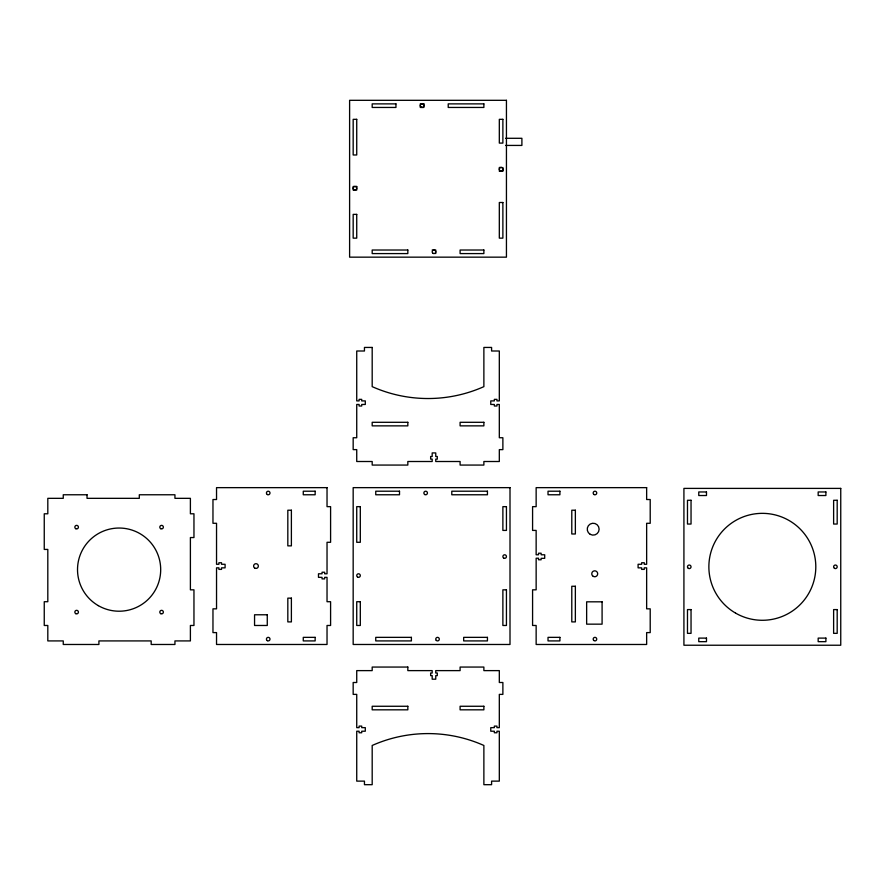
<?xml version="1.0" encoding="UTF-8"?>
<svg xmlns="http://www.w3.org/2000/svg" width="885" height="885" viewBox="0 0 885 885"><rect width="100%" height="100%" fill="white"/><g stroke="black" fill="none" stroke-linecap="round" stroke-linejoin="round"><path stroke-width="1.33" d="M505.601 138.292L521.896 138.292L521.896 145.428L505.601 145.428M501.695 167.453L499.317 167.453L499.317 169.82M499.317 170.893L502.879 170.893M499.317 171.015L502.879 171.015L502.879 167.453M432.179 250.024L435.752 250.024L435.752 253.586M506.441 100.315L349.608 100.315L349.608 257.159L506.441 257.159L506.441 100.315M395.949 103.877L372.187 103.877L372.187 107.45L395.949 107.45L395.949 103.877M423.871 103.877L420.298 103.877L420.298 107.45L423.871 107.45L423.871 103.877M483.874 103.877L448.219 103.877L448.219 107.45L483.874 107.45L483.874 103.877M356.732 119.331L353.17 119.331L353.17 154.975L356.732 154.975L356.732 119.331M502.879 119.331L499.317 119.331L499.317 143.093L502.879 143.093L502.879 119.331M356.732 186.458L353.17 186.458L353.17 190.021L356.732 190.021L356.732 186.458M502.879 202.499L499.317 202.499L499.317 238.142L502.879 238.142L502.879 202.499M356.732 214.38L353.17 214.38L353.17 238.142L356.732 238.142L356.732 214.38M407.83 250.024L372.187 250.024L372.187 253.586L407.83 253.586L407.83 250.024M483.874 250.024L460.1 250.024L460.1 253.586L483.874 253.586L483.874 250.024M372.187 347.44L364.454 347.44L364.454 351.002L356.732 351.002L356.732 400.905L359.111 400.905L359.111 399.367L361.722 399.367L361.722 400.905L365.295 400.905L365.295 404.467L361.722 404.467L361.722 406.016L359.111 406.016L359.111 404.467L356.732 404.467L356.732 437.743L353.17 437.743L353.17 449.624L356.732 449.624L356.732 461.505L372.187 461.505L372.187 465.067L407.83 465.067L407.83 461.505L432.179 461.505L432.179 459.105L430.641 459.105L430.641 456.494L432.179 456.494L432.179 452.921L435.752 452.921L435.752 456.494L437.29 456.494L437.29 459.127L435.752 459.127L435.752 461.505L460.1 461.505L460.1 465.067L483.874 465.067L483.874 461.505L499.317 461.505L499.317 449.624L502.879 449.624L502.879 437.743L499.317 437.743L499.317 404.467L496.939 404.467L496.939 406.016L494.328 406.016L494.328 404.467L490.766 404.467L490.766 400.905L494.328 400.905L494.328 399.367L496.939 399.367L496.939 400.905L499.317 400.905L499.317 351.002L491.595 351.002L491.595 347.44L483.874 347.44L483.874 386.645A137.175 137.175 0 0 1 372.187 386.645L372.187 347.44M407.83 422.3L372.187 422.3L372.187 425.862L407.83 425.862L407.83 422.3M483.874 422.3L460.1 422.3L460.1 425.862L483.874 425.862L483.874 422.3M327.03 487.646L216.537 487.646L216.537 499.527L212.964 499.527L212.964 523.289L216.537 523.289L216.537 564.276L218.905 564.276L218.905 562.738L221.527 562.738L221.527 564.276L225.089 564.276L225.089 567.849L221.527 567.849L221.527 569.387L218.905 569.387L218.905 567.849L216.537 567.849L216.537 608.836L212.964 608.836L212.964 632.598L216.537 632.598L216.537 644.479L327.03 644.479L327.03 625.474L330.592 625.474L330.592 601.711L327.03 601.711L327.03 577.352L324.651 577.352L324.651 578.89L322.04 578.89L322.04 577.352L318.478 577.352L318.478 573.79L322.04 573.79L322.04 572.241L324.651 572.241L324.651 573.79L327.03 573.79L327.03 542.295L330.592 542.295L330.592 506.651L327.03 506.651L327.03 487.646M510.003 487.646L353.17 487.646L353.17 644.479L510.003 644.479L510.003 487.646M646.647 487.646L536.144 487.646L536.144 506.651L532.582 506.651L532.582 530.414L536.144 530.414L536.144 554.773L538.523 554.773L538.523 553.225L541.133 553.225L541.133 554.773L544.706 554.773L544.706 558.335L541.133 558.335L541.133 559.762L538.523 559.762L538.523 558.225L536.144 558.225L536.144 589.83L532.582 589.83L532.582 625.474L536.144 625.474L536.144 644.479L646.647 644.479L646.647 632.598L650.209 632.598L650.209 608.836L646.647 608.836L646.647 567.849L644.269 567.849L644.269 569.387L641.658 569.387L641.658 567.849L638.096 567.849L638.096 564.276L641.658 564.276L641.658 562.738L644.269 562.738L644.269 564.276L646.647 564.276L646.647 523.289L650.209 523.289L650.209 499.527L646.647 499.527L646.647 487.646M840.75 488.398L683.917 488.398L683.917 645.231L840.75 645.231L840.75 488.398M315.148 491.208L303.267 491.208L303.267 494.77L315.148 494.77L315.148 491.208M399.511 491.208L375.749 491.208L375.749 494.77L399.511 494.77L399.511 491.208M487.436 491.208L451.792 491.208L451.792 494.77L487.436 494.77L487.436 491.208M559.906 491.208L548.025 491.208L548.025 494.77L559.906 494.77L559.906 491.208M706.484 491.96L698.763 491.96L698.763 495.523L706.484 495.523L706.484 491.96M825.893 491.96L818.171 491.96L818.171 495.523L825.893 495.523L825.893 491.96M87.029 494.77L63.255 494.77L63.255 498.332L47.812 498.332L47.812 513.787L44.25 513.787L44.25 549.43L47.812 549.43L47.812 601.711L44.25 601.711L44.25 625.474L47.812 625.474L47.812 640.917L63.255 640.917L63.255 644.479L98.91 644.479L98.91 640.917L151.18 640.917L151.18 644.479L174.942 644.479L174.942 640.917L190.397 640.917L190.397 625.474L193.959 625.474L193.959 589.83L190.397 589.83L190.397 537.549L193.959 537.549L193.959 513.787L190.397 513.787L190.397 498.332L174.942 498.332L174.942 494.77L139.299 494.77L139.299 498.332L87.029 498.332L87.029 494.77M691.041 500.279L687.479 500.279L687.479 524.042L691.041 524.042L691.041 500.279M837.188 500.279L833.626 500.279L833.626 524.042L837.188 524.042L837.188 500.279M360.306 506.651L356.732 506.651L356.732 542.295L360.306 542.295L360.306 506.651M506.441 506.651L502.879 506.651L502.879 530.414L506.441 530.414L506.441 506.651M291.386 510.214L287.824 510.214L287.824 545.868L291.386 545.868L291.386 510.214M575.361 510.214L571.787 510.214L571.787 533.987L575.361 533.987L575.361 510.214M575.361 586.257L571.787 586.257L571.787 621.901L575.361 621.901L575.361 586.257M506.441 589.83L502.879 589.83L502.879 625.474L506.441 625.474L506.441 589.83M291.386 598.138L287.824 598.138L287.824 621.901L291.386 621.901L291.386 598.138M360.306 601.711L356.732 601.711L356.732 625.474L360.306 625.474L360.306 601.711M602.088 601.822L586.644 601.822L586.644 624.157L602.088 624.157L602.088 601.822M691.041 609.588L687.479 609.588L687.479 633.35L691.041 633.35L691.041 609.588M837.188 609.588L833.626 609.588L833.626 633.35L837.188 633.35L837.188 609.588M267.27 614.776L254.559 614.776L254.559 625.474L267.27 625.474L267.27 614.776M315.148 637.355L303.267 637.355L303.267 640.917L315.148 640.917L315.148 637.355M411.392 637.355L375.749 637.355L375.749 640.917L411.392 640.917L411.392 637.355M487.436 637.355L463.674 637.355L463.674 640.917L487.436 640.917L487.436 637.355M559.906 637.355L548.025 637.355L548.025 640.917L559.906 640.917L559.906 637.355M706.484 638.107L698.763 638.107L698.763 641.669L706.484 641.669L706.484 638.107M825.893 638.107L818.171 638.107L818.171 641.669L825.893 641.669L825.893 638.107M407.83 667.058L372.187 667.058L372.187 670.62L356.732 670.62L356.732 682.501L353.17 682.501L353.17 694.382L356.732 694.382L356.732 727.647L359.111 727.647L359.111 726.109L361.722 726.109L361.722 727.647L365.295 727.647L365.295 731.22L361.722 731.22L361.722 732.758L359.111 732.758L359.111 731.22L356.732 731.22L356.732 781.123L364.454 781.123L364.454 784.685L372.187 784.685L372.187 745.469A137.175 137.175 0 0 1 483.874 745.469L483.874 784.685L491.595 784.685L491.595 781.123L499.317 781.123L499.317 731.22L496.939 731.22L496.939 732.758L494.328 732.758L494.328 731.22L490.766 731.22L490.766 727.647L494.328 727.647L494.328 726.109L496.939 726.109L496.939 727.647L499.317 727.647L499.317 694.382L502.879 694.382L502.879 682.501L499.317 682.501L499.317 670.62L483.874 670.62L483.874 667.058L460.1 667.058L460.1 670.62L435.752 670.62L435.752 672.998L437.29 672.998L437.29 675.631L435.752 675.631L435.752 679.193L432.179 679.193L432.179 675.631L430.641 675.631L430.641 673.02L432.179 673.02L432.179 670.62L407.83 670.62L407.83 667.058M407.83 706.263L372.187 706.263L372.187 709.825L407.83 709.825L407.83 706.263M483.874 706.263L460.1 706.263L460.1 709.825L483.874 709.825L483.874 706.263M735.601 613.117A53.465 53.465 0 0 0 815.804 566.809A53.465 53.465 0 0 0 735.601 520.513A53.465 53.465 0 0 0 735.601 613.117M688.364 568.358A1.781 1.781 0 0 0 691.041 566.809A1.781 1.781 0 0 0 688.364 565.272A1.781 1.781 0 0 0 688.364 568.358M834.511 568.358A1.781 1.781 0 0 0 837.188 566.809A1.781 1.781 0 0 0 834.511 565.272A1.781 1.781 0 0 0 834.511 568.358M98.312 605.639A41.584 41.584 0 0 0 160.694 569.63A41.584 41.584 0 0 0 98.312 533.611A41.584 41.584 0 0 0 98.312 605.639M160.694 528.688A1.781 1.781 0 0 0 163.36 527.15A1.781 1.781 0 0 0 160.694 525.601A1.781 1.781 0 0 0 160.694 528.688M75.734 528.688A1.781 1.781 0 0 0 78.411 527.15A1.781 1.781 0 0 0 75.734 525.601A1.781 1.781 0 0 0 75.734 528.688M75.734 613.648A1.781 1.781 0 0 0 78.411 612.099A1.781 1.781 0 0 0 75.734 610.561A1.781 1.781 0 0 0 75.734 613.648M160.694 613.648A1.781 1.781 0 0 0 163.36 612.099A1.781 1.781 0 0 0 160.694 610.561A1.781 1.781 0 0 0 160.694 613.648M267.325 640.674A1.781 1.781 0 0 0 270.002 639.136A1.781 1.781 0 0 0 267.325 637.587A1.781 1.781 0 0 0 267.325 640.674M267.325 494.538A1.781 1.781 0 0 0 270.002 492.989A1.781 1.781 0 0 0 267.325 491.452A1.781 1.781 0 0 0 267.325 494.538M254.791 568.115A2.378 2.378 0 0 0 258.354 566.057A2.378 2.378 0 0 0 254.791 563.999A2.378 2.378 0 0 0 254.791 568.115M593.238 576.356A2.976 2.976 0 0 0 597.696 573.79A2.976 2.976 0 0 0 593.238 571.212A2.976 2.976 0 0 0 593.238 576.356M594.067 494.538A1.781 1.781 0 0 0 596.744 492.989A1.781 1.781 0 0 0 594.067 491.452A1.781 1.781 0 0 0 594.067 494.538M593.702 640.397A1.781 1.781 0 0 0 596.678 639.589A1.781 1.781 0 0 0 594.499 637.41A1.781 1.781 0 0 0 593.702 640.397M590.207 534.33A5.941 5.941 0 0 0 599.123 529.186A5.941 5.941 0 0 0 590.207 524.042A5.941 5.941 0 0 0 590.207 534.33M424.756 494.538A1.781 1.781 0 0 0 427.433 492.989A1.781 1.781 0 0 0 424.756 491.452A1.781 1.781 0 0 0 424.756 494.538M503.775 558.103A1.781 1.781 0 0 0 506.441 556.554A1.781 1.781 0 0 0 503.775 555.017A1.781 1.781 0 0 0 503.775 558.103M436.272 640.397A1.781 1.781 0 0 0 439.248 639.589A1.781 1.781 0 0 0 437.068 637.41A1.781 1.781 0 0 0 436.272 640.397M357.628 577.108A1.781 1.781 0 0 0 360.306 575.571A1.781 1.781 0 0 0 357.628 574.022A1.781 1.781 0 0 0 357.628 577.108M421.194 107.207A1.781 1.781 0 0 0 423.871 105.669A1.781 1.781 0 0 0 421.194 104.12A1.781 1.781 0 0 0 421.194 107.207M500.202 170.772A1.781 1.781 0 0 0 502.879 169.234A1.781 1.781 0 0 0 500.202 167.685A1.781 1.781 0 0 0 500.202 170.772M432.71 253.066A1.781 1.781 0 0 0 435.685 252.269A1.781 1.781 0 0 0 433.506 250.09A1.781 1.781 0 0 0 432.71 253.066M354.066 189.788A1.781 1.781 0 0 0 356.732 188.239A1.781 1.781 0 0 0 354.066 186.702A1.781 1.781 0 0 0 354.066 189.788"/></g></svg>
